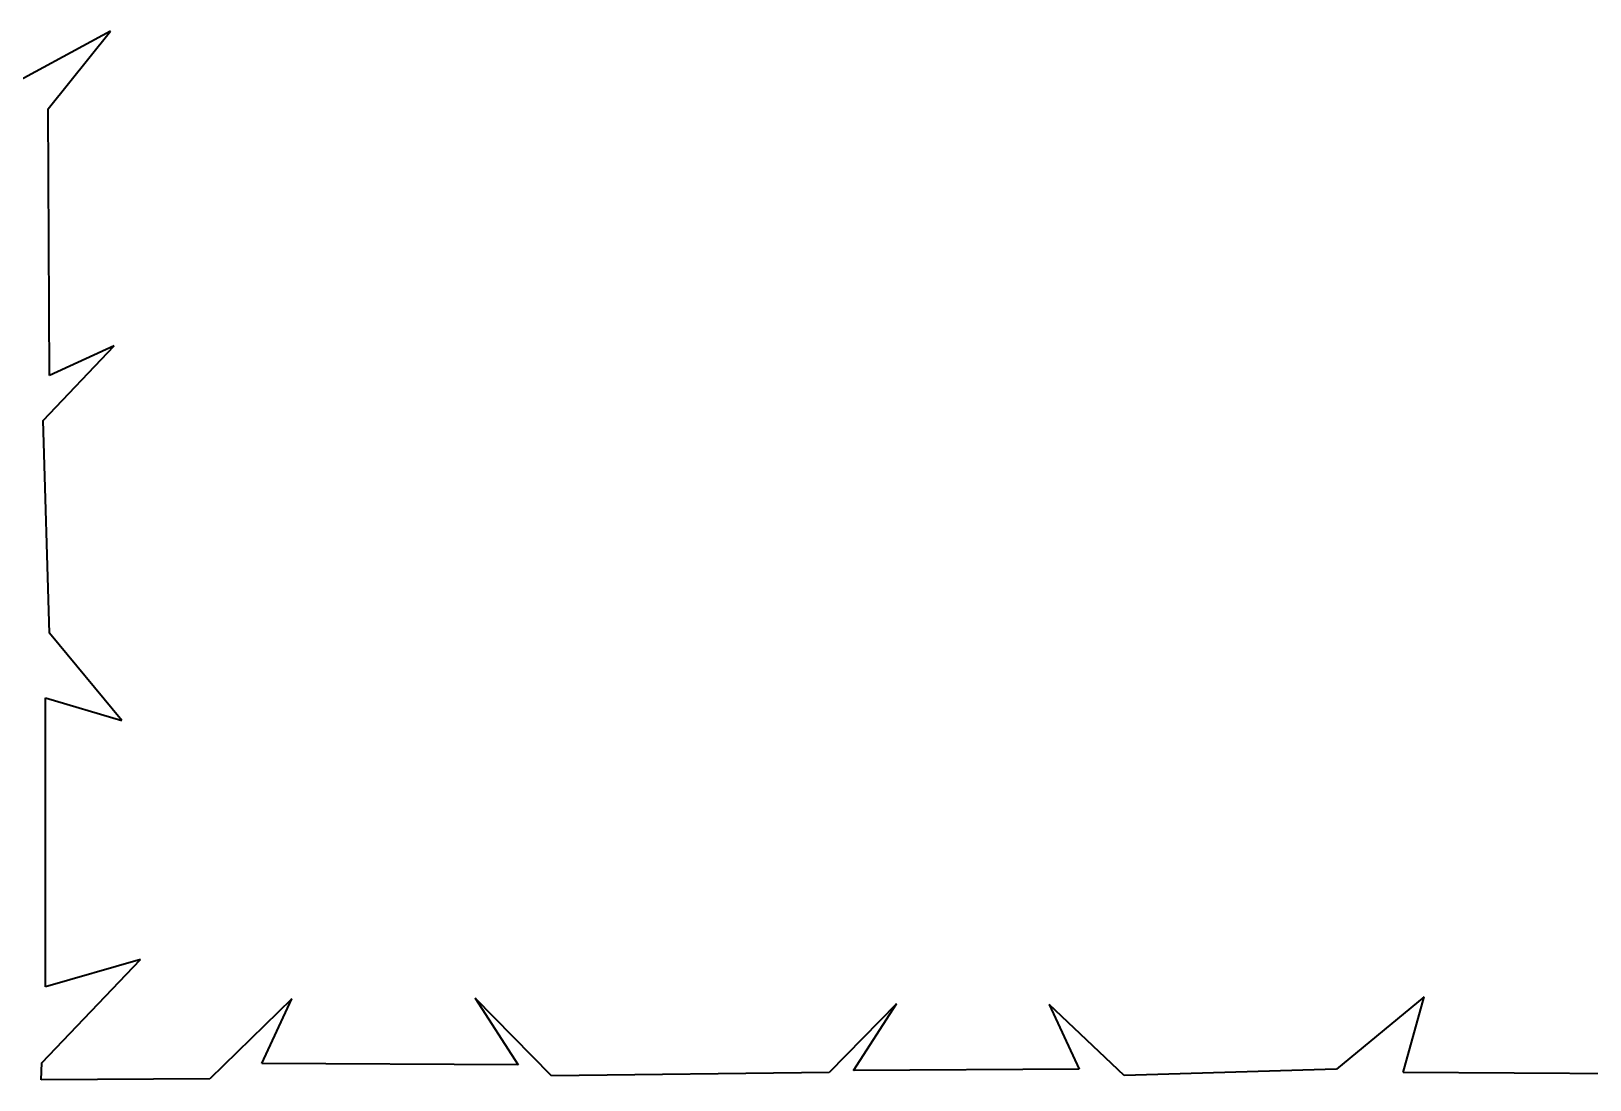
# Model space of a CAD drawing. Header units: millimetres. Extents: x 47631 to 558803, y 29659 to 315570.
# Drawn here: x 479919 to 483747, y 303547 to 306123 of the extents above; entities that cross this region are included whole.
import ezdxf

# ---------------------------------------------------------------- set-up
doc = ezdxf.new("R2010")
doc.units = ezdxf.units.MM

msp = doc.modelspace()

# ---------------------------------------------------------------- linework, layer by layer
at = {"color": 253, "linetype": 'Continuous', "lineweight": 35}
for p, q in [((480113.8, 306123.3), (479791.6, 305949.1)), ((479960.2, 305932.9), (480113.8, 306123.3)), ((479963.4, 305277.4), (479960.2, 305932.9)), ((479948.3, 305167.1), (480122.7, 305350.7)), ((480122.7, 305350.7), (479963.4, 305277.4)), ((479963.6, 304644.9), (479948.3, 305167.1)), ((480141.2, 304430.1), (479963.6, 304644.9)), ((479954.1, 303776.3), (479954.1, 304485.4)), ((479954.1, 304485.4), (480141.2, 304430.1)), ((479945.2, 303589.3), (480187.4, 303843.1)), ((480187.4, 303843.1), (479954.1, 303776.3)), ((480558.9, 303746.6), (480357.4, 303550.3)), ((480485.7, 303587.3), (480558.9, 303746.6)), ((481196.8, 303556.9), (481009.3, 303748.1)), ((481009.3, 303748.1), (481115.1, 303584.3)), ((482044.2, 303734.5), (481878.7, 303565.7)), ((481938.4, 303570.6), (482044.2, 303734.5)), ((482602.9, 303558.2), (482419.3, 303732.6)), ((482419.3, 303732.6), (482492.6, 303573.3)), ((483339.9, 303751.1), (483125.1, 303573.5)), ((483288.2, 303565.3), (483339.9, 303751.1)), ((479943.6, 303547.5), (479945.2, 303589.3)), ((481115.1, 303584.3), (480485.7, 303587.3)), ((480357.4, 303550.3), (479943.6, 303547.5)), ((481878.7, 303565.7), (481196.8, 303556.9)), ((482492.6, 303573.3), (481938.4, 303570.6)), ((483125.1, 303573.5), (482602.9, 303558.2)), ((483886.2, 303562.1), (483288.2, 303565.3))]:
    msp.add_line(p, q, dxfattribs=at)

doc.saveas('drawing.dxf')
